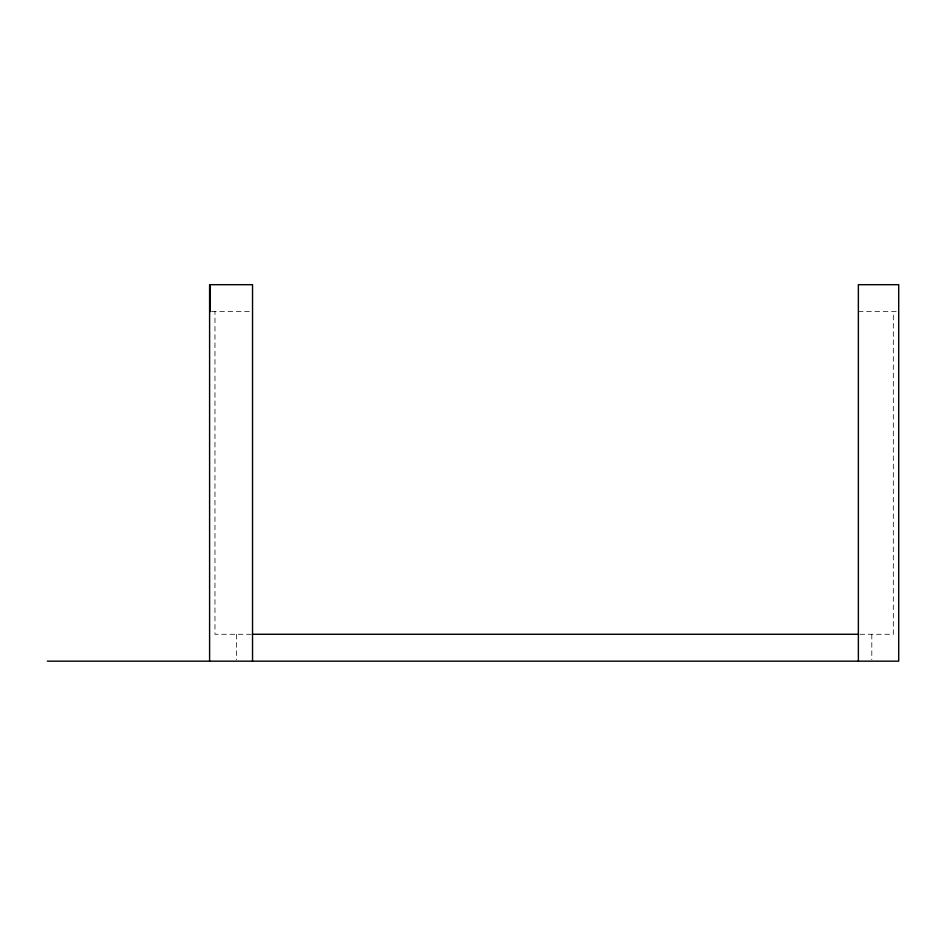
<?xml version="1.0" encoding="UTF-8"?>
<svg xmlns="http://www.w3.org/2000/svg" width="946" height="946" viewBox="0 0 946 946"><rect width="100%" height="100%" fill="white"/><g stroke="black" fill="none" stroke-linecap="round" stroke-linejoin="round"><path stroke-width="0.71" stroke-dasharray="4.73 3.55" d="M211.478 311.577L251.092 311.577M858.365 311.577L897.352 311.577M251.258 634.281L214.967 634.281L214.967 311.577M859.985 634.281L893.32 634.281L893.32 311.577M871.81 634.281L871.81 659.764M236.488 634.281L236.488 659.764"/><path stroke-width="1.42" d="M209.598 311.577L210.308 311.577L210.308 284.687M252.736 634.281L858.507 634.281M47.3 661.171L898.7 661.171L898.7 284.687L858.365 284.687L858.365 661.171M252.535 661.313L252.535 284.687L209.598 284.687L209.598 661.171"/></g></svg>
